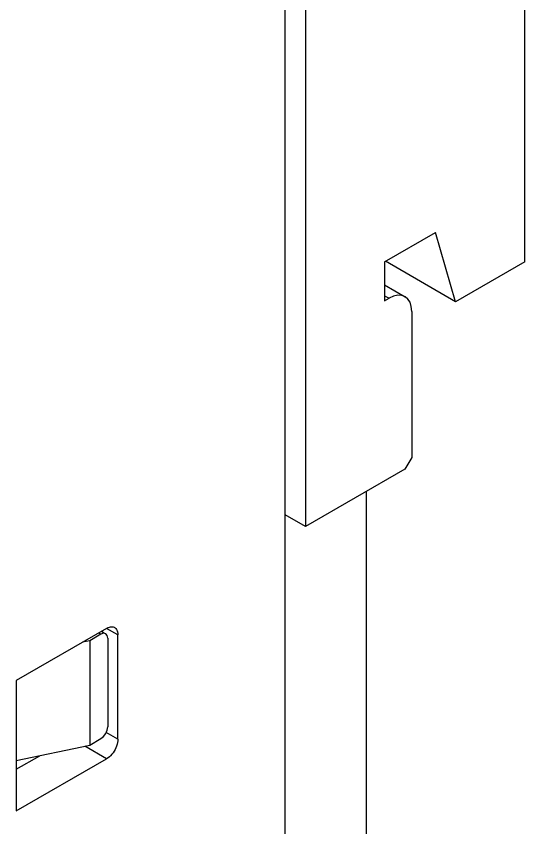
# Model space of a CAD drawing. Extents: x 0 to 420, y 0 to 297.
# Drawn here: x 239.38 to 255.29, y 154.25 to 179.64 of the extents above; entities that cross this region are included whole.
import ezdxf

# ---------------------------------------------------------------- set-up
doc = ezdxf.new("R2010")
doc.units = 0
doc.header["$LTSCALE"] = 23.1
doc.layers.add('40000_ISO', color=7, linetype='CONTINUOUS')

msp = doc.modelspace()

# ---------------------------------------------------------------- linework, layer by layer
at = {"layer": '40000_ISO', "color": 7, "linetype": 'CONTINUOUS'}
for p, q in [((248.435, 192.086), (248.435, 163.671)), ((247.798, 119.866), (247.798, 191.718)), ((255.294, 171.959), (255.294, 184.615)), ((250.91, 171.959), (252.5, 172.877)), ((253.129, 170.709), (252.5, 172.877)), ((250.91, 171.959), (250.91, 170.734)), ((253.129, 170.709), (250.937, 171.975)), ((255.294, 171.959), (253.129, 170.709)), ((250.91, 171.236), (251.551, 170.865)), ((251.322, 170.91), (251.189, 170.88)), ((251.444, 170.905), (251.322, 170.91)), ((251.551, 170.865), (251.444, 170.905)), ((250.91, 170.897), (251.051, 170.816)), ((250.91, 170.734), (251.051, 170.816)), ((251.189, 170.88), (251.051, 170.816)), ((251.639, 170.792), (251.551, 170.865)), ((251.704, 170.689), (251.639, 170.792)), ((251.744, 170.559), (251.704, 170.689)), ((251.758, 170.407), (251.744, 170.559)), ((251.758, 170.407), (251.758, 165.835)), ((251.758, 165.835), (251.546, 165.468)), ((251.546, 165.468), (248.435, 163.671)), ((250.344, 150.934), (250.344, 164.774)), ((248.435, 163.671), (247.798, 164.039)), ((242.212, 160.487), (242.255, 160.509)), ((242.255, 160.509), (242.297, 160.524)), ((242.297, 160.524), (242.337, 160.533)), ((242.337, 160.533), (242.376, 160.535)), ((242.376, 160.535), (242.413, 160.531)), ((242.413, 160.531), (242.447, 160.52)), ((242.447, 160.52), (242.462, 160.512)), ((242.462, 160.512), (242.477, 160.502)), ((242.477, 160.502), (242.503, 160.479)), ((242.212, 160.487), (239.384, 158.854)), ((242.035, 160.303), (241.682, 160.099)), ((241.965, 160.344), (242.035, 160.303)), ((242.117, 160.332), (242.035, 160.303)), ((242.052, 160.395), (242.132, 160.349)), ((242.185, 160.318), (242.117, 160.332)), ((242.231, 160.265), (242.185, 160.318)), ((242.566, 160.283), (242.212, 160.487)), ((242.247, 160.181), (242.231, 160.265)), ((242.503, 160.479), (242.525, 160.449)), ((242.525, 160.449), (242.543, 160.414)), ((242.543, 160.414), (242.555, 160.375)), ((242.555, 160.375), (242.563, 160.331)), ((242.563, 160.331), (242.566, 160.283)), ((242.566, 157.017), (242.566, 160.283)), ((241.682, 160.099), (241.459, 160.052)), ((241.682, 160.099), (241.682, 156.833)), ((242.247, 160.181), (242.247, 157.405)), ((239.384, 158.854), (239.384, 154.772)), ((242.117, 157.103), (242.185, 157.196)), ((242.185, 157.196), (242.231, 157.302)), ((242.566, 157.017), (242.2, 157.228)), ((242.231, 157.302), (242.247, 157.405)), ((241.682, 156.833), (242.035, 157.037)), ((242.035, 157.037), (242.117, 157.103)), ((242.563, 156.966), (242.555, 156.913)), ((242.566, 157.017), (242.563, 156.966)), ((239.384, 156.348), (241.682, 156.833)), ((242.212, 156.405), (241.526, 156.8)), ((242.477, 156.695), (242.447, 156.643)), ((242.503, 156.749), (242.477, 156.695)), ((242.525, 156.804), (242.503, 156.749)), ((242.543, 156.859), (242.525, 156.804)), ((242.555, 156.913), (242.543, 156.859)), ((239.384, 156.078), (240.121, 156.503)), ((242.255, 156.432), (242.212, 156.405)), ((242.297, 156.465), (242.255, 156.432)), ((242.337, 156.503), (242.297, 156.465)), ((242.376, 156.546), (242.337, 156.503)), ((242.413, 156.593), (242.376, 156.546)), ((242.447, 156.643), (242.413, 156.593)), ((239.384, 154.772), (242.212, 156.405))]:
    msp.add_line(p, q, dxfattribs=at)

doc.saveas('drawing.dxf')
